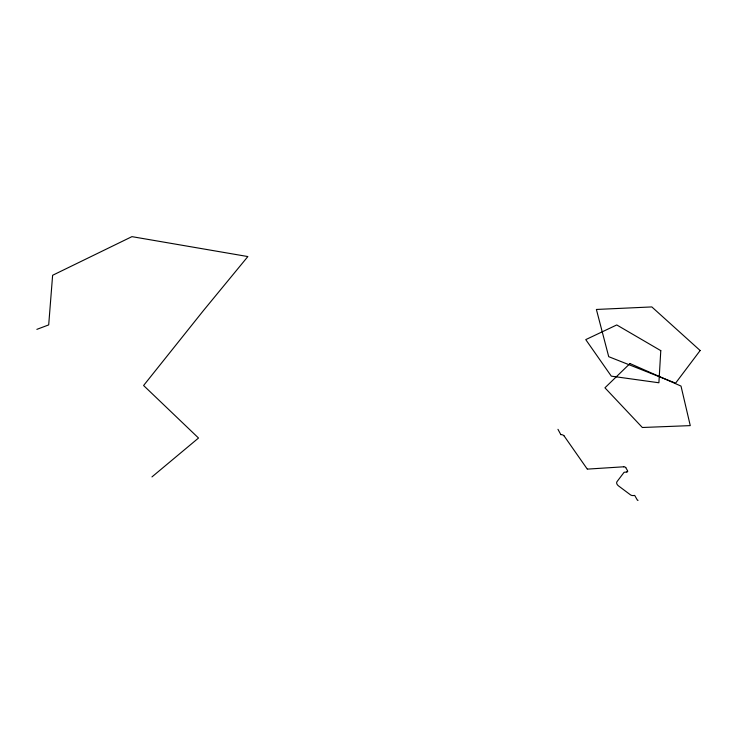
<?xml version="1.0" encoding="UTF-8"?>
<svg xmlns="http://www.w3.org/2000/svg" width="737" height="737" viewBox="0 0 737 737"><rect width="100%" height="100%" fill="white"/><g stroke="black" fill="none" stroke-linecap="round" stroke-linejoin="round"><path stroke-width="1.11" d="M151.951 476.913L198.52 438.027L143.595 385.506L203.394 310.627L247.862 256.559L131.941 236.641L52.622 275.279L48.697 324.897L36.85 329.365M638.076 500.294L637.505 500.359L634.695 495.421L633.046 495.577M626.791 472.021L624.101 472.288L617.09 481.537A4.164 2.69 31.3 0 0 618.454 485.858L630.402 494.794A3.077 1.99 31.9 0 0 633.019 495.531M623.788 466.788L587.352 469.119M587.149 468.916L564.173 436.037M625.842 467.755L627.602 470.823M557.964 429.321L560.802 434.572M560.885 434.692A2.708 1.75 28.3 0 1 564.229 436.018M623.898 466.917A1.502 0.958 30.9 0 1 625.824 467.645M627.731 471.293A1.492 0.949 31 0 1 626.745 471.883M660.785 350.646L658.896 382.77L611.314 376.156L585.758 339.619L616.758 324.943L660.785 350.646M700.15 350.526L675.589 383.139L608.716 356.68L596.39 309.457L651.821 306.924L700.15 350.526M629.988 363.544L604.939 387.809L642.342 427.497L690.265 425.618L681.006 386.077L629.988 363.544"/></g></svg>
